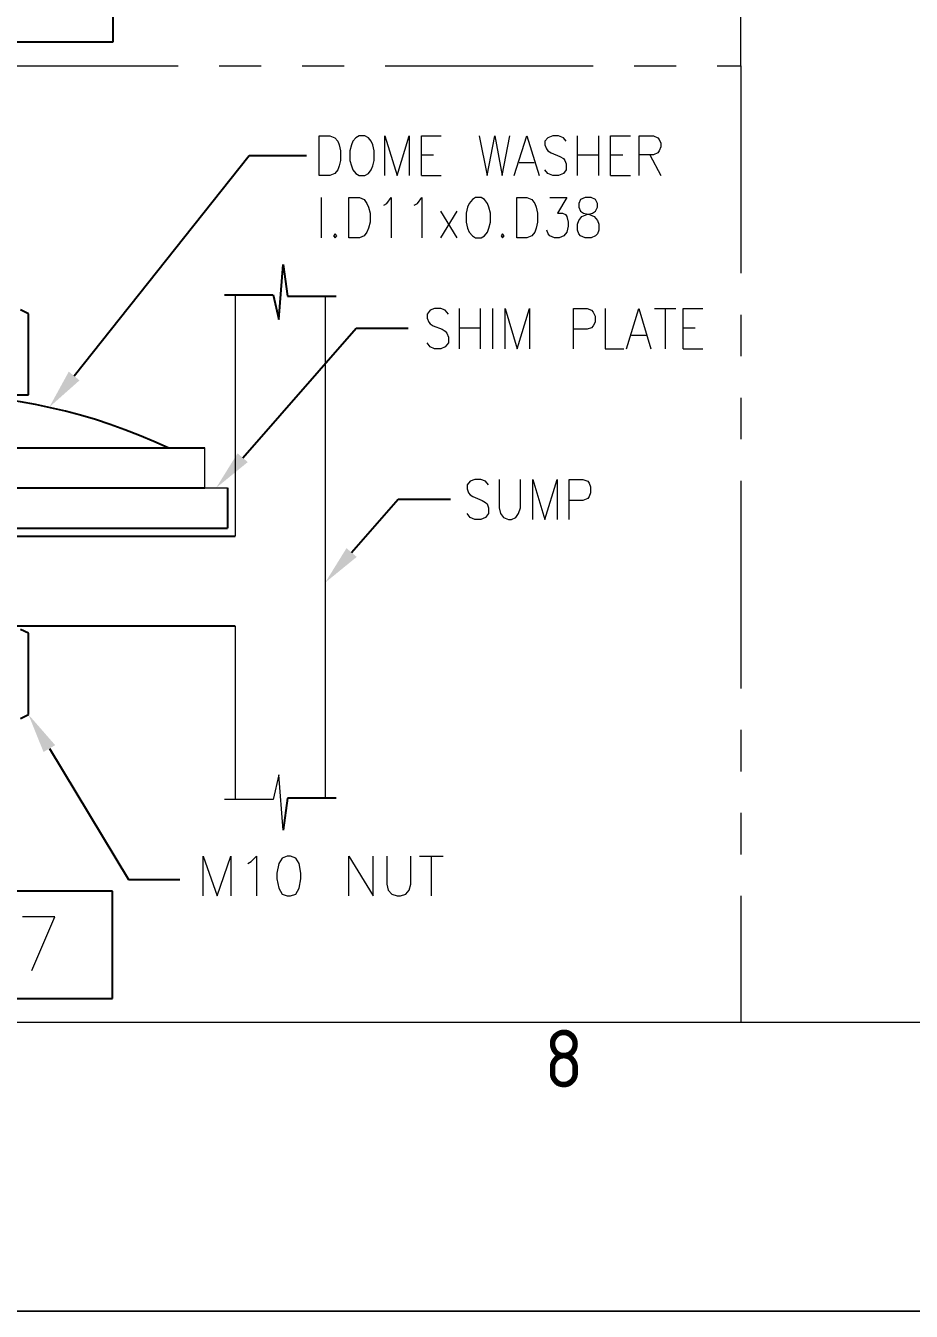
# Model space of a CAD drawing. Header units: inches. Extents: x -15980 to 45789, y -23276 to 2417.
# Drawn here: x -4801 to -4259, y -20343 to -19557 of the extents above; entities that cross this region are included whole.
import ezdxf
from ezdxf.enums import TextEntityAlignment as Align

# ---------------------------------------------------------------- set-up
doc = ezdxf.new("R2010")
doc.units = ezdxf.units.IN
doc.header["$MEASUREMENT"] = 0
doc.linetypes.add('PHANTOMX2', pattern=[127, 63.5, -12.7, 12.7, -12.7, 12.7, -12.7])
for name, color, linetype, lineweight in [('CADRE', 254, 'Continuous', 5), ('Color-7-Line_Weight-25', 7, 'Continuous', 25), ('Color-7-Line_Weight-9', 7, 'Continuous', 9), ('HATCH', 130, 'PHANTOMX2', 9), ('Plot Plan', 9, 'Continuous', 0), ('TEXT', 2, 'Continuous', 13)]:
    doc.layers.add(name, color=color, linetype=linetype, lineweight=lineweight)
doc.layers.add('dim', color=82, linetype='Continuous')
doc.styles.add('ISO Proportional', font='isocp.shx')

# ---------------------------------------------------------------- blocks, each defined once
blk = doc.blocks.new('A$C672abb9b')
at = {"layer": 'dim'}
for p, q in [((595.24, 14.52), (595.24, 80.3)), ((384.52, 14.52), (595.24, 14.52))]:
    blk.add_line(p, q, dxfattribs=at)
at = {"layer": 'HATCH', "ltscale": 2}
blk.add_lwpolyline([(0, 0), (979.47, 0), (979.47, 585.42), (0, 585.42)], close=True, dxfattribs=at)
blk = doc.blocks.new('A$C753a842a')
at = {"layer": 'dim'}
for points in [[(575, 693.33), (568.45, 698.69), (556.55, 676.96)], [(671.73, 648.69), (677.98, 643.33), (658.63, 627.56)], [(738.39, 590.65), (744.64, 585.29), (725.3, 569.52)], [(552.98, 465.95), (560.12, 470.12), (543.75, 488.87)]]:
    blk.add_hatch(color=256, dxfattribs=at).paths.add_polyline_path(points)
at = {"layer": 'Color-7-Line_Weight-25', "linetype": 'Continuous'}
for p, q in [((697.02, 730.53), (699.7, 764.16)), ((699.7, 764.16), (702.38, 744.82)), ((663.69, 745.71), (693.45, 745.71)), ((693.45, 745.71), (697.02, 730.53)), ((702.38, 744.82), (732.14, 744.82)), ((543.75, 734.1), (538.99, 736.48)), ((543.75, 684.4), (543.75, 734.1)), ((421.43, 684.4), (543.75, 684.4)), ((313.69, 651.96), (651.79, 651.96)), ((313.69, 627.56), (651.79, 627.56)), ((665.48, 627.56), (665.48, 602.85)), ((517.56, 598.09), (670.24, 598.09)), ((536.01, 602.85), (665.48, 602.85)), ((670.24, 543.03), (269.64, 543.03)), ((543.75, 538.57), (538.99, 540.95)), ((543.75, 488.87), (543.75, 538.57)), ((538.99, 486.48), (543.75, 488.87)), ((702.38, 437.68), (699.7, 418.03)), ((732.14, 437.68), (702.38, 437.68))]:
    blk.add_line(p, q, dxfattribs=at)
blk.add_arc((482.74, 342.42), 342.42, 64.68314, 115.31686, dxfattribs=at)
at = {"layer": 'Color-7-Line_Weight-9', "linetype": 'Continuous'}
for p, q in [((670.24, 745.71), (670.24, 598.09)), ((725.3, 744.82), (725.3, 437.68)), ((651.79, 627.56), (651.79, 651.96)), ((536.01, 627.56), (665.48, 627.56)), ((670.24, 543.03), (670.24, 436.78))]:
    blk.add_line(p, q, dxfattribs=at)
blk.add_lwpolyline([(699.7, 418.03), (697.02, 451.96), (693.45, 436.78), (663.69, 436.78)], dxfattribs=at)
at = {"layer": 'dim'}
for p, q in [((571.73, 696.01), (678.87, 830.83)), ((678.87, 830.83), (713.99, 830.83)), ((675, 646.01), (744.35, 725.18)), ((744.35, 725.18), (776.19, 725.18)), ((741.37, 587.97), (769.94, 620.71)), ((769.94, 620.71), (802.08, 620.71)), ((556.55, 468.03), (605.06, 387.97)), ((605.06, 387.97), (636.31, 387.97)), ((595.24, 380.77), (384.52, 380.77)), ((595.24, 315), (595.24, 380.77)), ((384.52, 315), (595.24, 315))]:
    blk.add_line(p, q, dxfattribs=at)
at = {"layer": 'HATCH', "ltscale": 2}
blk.add_lwpolyline([(0, 885.89), (979.76, 885.89), (979.76, 300.47), (0, 300.47)], close=True, dxfattribs=at)
at = {"layer": 'TEXT', "ltscale": 0.5}
for p, q in [((744.05, 841.84), (742.26, 839.76)), ((746.13, 843.03), (744.05, 841.84)), ((749.7, 843.03), (746.13, 843.03)), ((751.79, 841.84), (749.7, 843.03)), ((753.57, 839.76), (751.79, 841.84)), ((761.91, 818.63), (761.91, 843.03)), ((761.91, 843.03), (769.35, 818.63)), ((769.35, 818.63), (776.79, 843.03)), ((776.79, 843.03), (776.79, 818.63)), ((784.23, 818.63), (784.23, 843.03)), ((784.23, 843.03), (796.43, 843.03)), ((819.64, 843.03), (824.41, 818.63)), ((824.41, 818.63), (829.17, 843.03)), ((829.17, 843.03), (833.63, 818.63)), ((833.63, 818.63), (838.39, 843.03)), ((841.07, 818.63), (848.81, 843.03)), ((848.81, 843.03), (856.25, 818.63)), ((861.61, 841.84), (859.82, 839.76)), ((864.58, 843.03), (861.61, 841.84)), ((868.16, 843.03), (864.58, 843.03)), ((871.13, 841.84), (868.16, 843.03)), ((872.92, 839.76), (871.13, 841.84)), ((879.47, 843.03), (879.47, 818.63)), ((892.56, 843.03), (892.56, 818.63)), ((900, 818.63), (900, 843.03)), ((900, 843.03), (912.2, 843.03)), ((917.56, 818.63), (917.56, 843.03)), ((917.56, 843.03), (926.19, 843.03)), ((926.19, 843.03), (928.87, 841.84)), ((928.87, 841.84), (929.76, 840.65)), ((741.37, 837.38), (740.48, 833.81)), ((742.26, 839.76), (741.37, 837.38)), ((754.46, 837.38), (753.57, 839.76)), ((755.36, 833.81), (754.46, 837.38)), ((859.82, 839.76), (859.82, 837.38)), ((859.82, 837.38), (860.72, 835)), ((860.72, 835), (861.61, 833.81)), ((929.76, 840.65), (930.66, 838.57)), ((930.66, 836.19), (929.76, 833.81)), ((930.66, 838.57), (930.66, 836.19)), ((740.48, 833.81), (740.48, 827.85)), ((740.48, 827.85), (741.37, 824.58)), ((754.46, 824.58), (755.36, 827.85)), ((755.36, 827.85), (755.36, 833.81)), ((784.23, 831.43), (791.67, 831.43)), ((844.05, 826.66), (853.27, 826.66)), ((861.61, 833.81), (863.69, 832.62)), ((863.69, 832.62), (869.05, 830.24)), ((869.05, 830.24), (871.13, 829.04)), ((871.13, 829.04), (872.02, 827.85)), ((872.02, 827.85), (872.92, 825.77)), ((879.47, 831.43), (892.56, 831.43)), ((900, 831.43), (907.44, 831.43)), ((926.19, 831.43), (917.56, 831.43)), ((924.11, 831.43), (930.66, 818.63)), ((928.87, 832.62), (926.19, 831.43)), ((929.76, 833.81), (928.87, 832.62)), ((741.37, 824.58), (742.26, 822.2)), ((742.26, 822.2), (744.05, 819.82)), ((744.05, 819.82), (746.13, 818.63)), ((746.13, 818.63), (749.7, 818.63)), ((749.7, 818.63), (751.79, 819.82)), ((751.79, 819.82), (753.57, 822.2)), ((753.57, 822.2), (754.46, 824.58)), ((784.23, 818.63), (796.43, 818.63)), ((861.61, 819.82), (859.82, 822.2)), ((864.58, 818.63), (861.61, 819.82)), ((868.16, 818.63), (864.58, 818.63)), ((871.13, 819.82), (868.16, 818.63)), ((872.92, 822.2), (871.13, 819.82)), ((872.92, 825.77), (872.92, 822.2)), ((900, 818.63), (912.2, 818.63)), ((722.92, 805.23), (722.92, 780.53)), ((739.88, 780.53), (739.88, 805.23)), ((739.88, 805.23), (746.43, 805.23)), ((746.43, 805.23), (749.11, 804.04)), ((749.11, 804.04), (750.89, 801.66)), ((763.1, 801.66), (765.77, 805.23)), ((765.77, 805.23), (765.77, 780.53)), ((781.85, 801.66), (784.52, 805.23)), ((784.52, 805.23), (784.52, 780.53)), ((815.48, 804.04), (813.39, 801.66)), ((817.26, 805.23), (815.48, 804.04)), ((820.83, 805.23), (817.26, 805.23)), ((822.92, 804.04), (820.83, 805.23)), ((824.7, 801.66), (822.92, 804.04)), ((842.56, 780.53), (842.56, 805.23)), ((842.56, 805.23), (848.81, 805.23)), ((848.81, 805.23), (851.79, 804.04)), ((851.79, 804.04), (853.57, 801.66)), ((862.8, 805.23), (873.22, 805.23)), ((873.22, 805.23), (867.56, 795.71)), ((881.55, 804.04), (880.66, 801.66)), ((884.52, 805.23), (881.55, 804.04)), ((888.1, 805.23), (884.52, 805.23)), ((890.78, 804.04), (888.1, 805.23)), ((891.97, 801.66), (890.78, 804.04)), ((750.89, 801.66), (751.79, 799.28)), ((751.79, 799.28), (752.98, 795.71)), ((752.98, 795.71), (752.98, 790.06)), ((761.31, 800.47), (763.1, 801.66)), ((779.76, 800.47), (781.85, 801.66)), ((795.83, 796.9), (805.95, 780.53)), ((805.95, 796.9), (795.83, 780.53)), ((812.5, 799.28), (811.61, 795.71)), ((811.61, 795.71), (811.61, 790.06)), ((813.39, 801.66), (812.5, 799.28)), ((825.6, 799.28), (824.7, 801.66)), ((826.49, 795.71), (825.6, 799.28)), ((826.49, 790.06), (826.49, 795.71)), ((853.57, 801.66), (854.47, 799.28)), ((854.47, 799.28), (855.36, 795.71)), ((855.36, 795.71), (855.36, 790.06)), ((867.56, 795.71), (870.54, 795.71)), ((870.54, 795.71), (872.32, 794.82)), ((872.32, 794.82), (873.22, 793.63)), ((880.66, 801.66), (880.66, 799.28)), ((880.66, 799.28), (881.55, 796.9)), ((881.55, 796.9), (883.33, 795.71)), ((882.44, 793.63), (885.42, 794.82)), ((883.33, 795.71), (887.2, 794.82)), ((885.42, 794.82), (888.99, 795.71)), ((887.2, 794.82), (889.88, 793.63)), ((888.99, 795.71), (890.78, 796.9)), ((890.78, 796.9), (891.97, 799.28)), ((891.97, 799.28), (891.97, 801.66)), ((752.98, 790.06), (751.79, 786.48)), ((811.61, 790.06), (812.5, 786.48)), ((825.6, 786.48), (826.49, 790.06)), ((855.36, 790.06), (854.47, 786.48)), ((873.22, 793.63), (874.11, 790.06)), ((874.11, 787.68), (873.22, 784.1)), ((874.11, 790.06), (874.11, 787.68)), ((879.76, 788.87), (880.66, 791.25)), ((879.76, 785.29), (879.76, 788.87)), ((880.66, 791.25), (882.44, 793.63)), ((889.88, 793.63), (891.97, 791.25)), ((891.97, 791.25), (892.86, 788.87)), ((892.86, 788.87), (892.86, 785.29)), ((731.55, 782.91), (730.36, 781.72)), ((730.36, 781.72), (731.55, 780.53)), ((732.44, 781.72), (731.55, 782.91)), ((731.55, 780.53), (732.44, 781.72)), ((746.43, 780.53), (739.88, 780.53)), ((749.11, 781.72), (746.43, 780.53)), ((750.89, 784.1), (749.11, 781.72)), ((751.79, 786.48), (750.89, 784.1)), ((812.5, 786.48), (813.39, 784.1)), ((813.39, 784.1), (815.48, 781.72)), ((815.48, 781.72), (817.26, 780.53)), ((817.26, 780.53), (820.83, 780.53)), ((820.83, 780.53), (822.92, 781.72)), ((822.92, 781.72), (824.7, 784.1)), ((824.7, 784.1), (825.6, 786.48)), ((833.93, 782.91), (833.04, 781.72)), ((833.04, 781.72), (833.93, 780.53)), ((834.82, 781.72), (833.93, 782.91)), ((833.93, 780.53), (834.82, 781.72)), ((848.81, 780.53), (842.56, 780.53)), ((851.79, 781.72), (848.81, 780.53)), ((853.57, 784.1), (851.79, 781.72)), ((854.47, 786.48), (853.57, 784.1)), ((861.91, 782.91), (861.01, 785.29)), ((862.8, 781.72), (861.91, 782.91)), ((865.77, 780.53), (862.8, 781.72)), ((868.45, 780.53), (865.77, 780.53)), ((871.43, 781.72), (868.45, 780.53)), ((873.22, 784.1), (871.43, 781.72)), ((880.66, 782.91), (879.76, 785.29)), ((881.55, 781.72), (880.66, 782.91)), ((884.52, 780.53), (881.55, 781.72)), ((888.1, 780.53), (884.52, 780.53)), ((890.78, 781.72), (888.1, 780.53)), ((891.97, 782.91), (890.78, 781.72)), ((892.86, 785.29), (891.97, 782.91)), ((807.44, 737.38), (807.44, 712.68)), ((820.24, 737.38), (820.24, 712.68)), ((827.68, 737.38), (827.68, 712.68)), ((835.42, 712.68), (835.42, 737.38)), ((835.42, 737.38), (842.86, 712.68)), ((842.86, 712.68), (850.3, 737.38)), ((850.3, 737.38), (850.3, 712.68)), ((877.38, 712.68), (877.38, 737.38)), ((877.38, 737.38), (885.72, 737.38)), ((885.72, 737.38), (888.39, 736.19)), ((888.39, 736.19), (889.29, 735)), ((889.29, 735), (890.48, 732.62)), ((890.48, 732.62), (890.48, 729.04)), ((896.73, 737.38), (896.73, 712.68)), ((909.82, 712.68), (917.26, 737.38)), ((917.26, 737.38), (924.7, 712.68)), ((926.79, 737.38), (939.88, 737.38)), ((933.33, 737.38), (933.33, 712.68)), ((944.35, 712.68), (944.35, 737.38)), ((944.35, 737.38), (956.55, 737.38)), ((807.44, 725.47), (820.24, 725.47)), ((885.72, 724.58), (877.38, 724.58)), ((888.39, 725.47), (885.72, 724.58)), ((889.29, 726.66), (888.39, 725.47)), ((890.48, 729.04), (889.29, 726.66)), ((944.35, 725.47), (951.79, 725.47)), ((912.8, 721.01), (922.02, 721.01)), ((896.73, 712.68), (908.04, 712.68)), ((944.35, 712.68), (956.55, 712.68)), ((831.85, 632.62), (831.85, 615.35)), ((844.94, 615.35), (844.94, 632.62)), ((852.38, 608.21), (852.38, 632.62)), ((852.38, 632.62), (859.82, 608.21)), ((859.82, 608.21), (867.26, 632.62)), ((867.26, 632.62), (867.26, 608.21)), ((874.7, 608.21), (874.7, 632.62)), ((874.7, 632.62), (883.04, 632.62)), ((883.04, 632.62), (886.01, 631.72)), ((886.01, 631.72), (886.91, 630.53)), ((886.91, 630.53), (887.8, 628.15)), ((886.91, 622.2), (886.01, 621.01)), ((887.8, 624.58), (886.91, 622.2)), ((887.8, 628.15), (887.8, 624.58)), ((831.85, 615.35), (832.74, 611.78)), ((843.75, 611.78), (844.94, 615.35)), ((883.04, 619.82), (874.7, 619.82)), ((886.01, 621.01), (883.04, 619.82)), ((832.74, 611.78), (834.52, 609.4)), ((834.52, 609.4), (837.5, 608.21)), ((837.5, 608.21), (839.29, 608.21)), ((839.29, 608.21), (841.97, 609.4)), ((841.97, 609.4), (843.75, 611.78)), ((650.6, 377.85), (650.6, 402.26)), ((650.6, 402.26), (659.23, 377.85)), ((659.23, 377.85), (667.56, 402.26)), ((667.56, 402.26), (667.56, 377.85)), ((680.06, 398.98), (683.33, 402.26)), ((683.33, 402.26), (683.33, 377.85)), ((702.08, 402.26), (699.11, 401.07)), ((704.17, 402.26), (702.08, 402.26)), ((707.44, 401.07), (704.17, 402.26)), ((739.88, 377.85), (739.88, 402.26)), ((739.88, 402.26), (754.76, 377.85)), ((754.76, 377.85), (754.76, 402.26)), ((763.1, 402.26), (763.1, 385)), ((777.68, 385), (777.68, 402.26)), ((783.04, 402.26), (797.62, 402.26)), ((790.18, 402.26), (790.18, 377.85)), ((677.98, 397.79), (680.06, 398.98)), ((697.02, 397.79), (695.83, 391.84)), ((699.11, 401.07), (697.02, 397.79)), ((709.52, 397.79), (707.44, 401.07)), ((710.42, 391.84), (709.52, 397.79)), ((695.83, 391.84), (695.83, 388.27)), ((695.83, 388.27), (697.02, 382.62)), ((709.52, 382.62), (710.42, 388.27)), ((710.42, 388.27), (710.42, 391.84)), ((697.02, 382.62), (699.11, 379.04)), ((699.11, 379.04), (702.08, 377.85)), ((702.08, 377.85), (704.17, 377.85)), ((704.17, 377.85), (707.44, 379.04)), ((707.44, 379.04), (709.52, 382.62)), ((763.1, 385), (763.99, 381.42)), ((763.99, 381.42), (766.07, 379.04)), ((766.07, 379.04), (769.35, 377.85)), ((769.35, 377.85), (771.43, 377.85)), ((771.43, 377.85), (774.7, 379.04)), ((774.7, 379.04), (776.79, 381.42)), ((776.79, 381.42), (777.68, 385)), ((559.82, 365), (540.18, 365)), ((545.83, 332.26), (559.82, 365))]:
    blk.add_line(p, q, dxfattribs=at)
blk.add_lwpolyline([(721.73, 818.63), (721.73, 843.03), (728.27, 843.03), (731.25, 841.84), (733.04, 839.76), (733.93, 837.38), (734.82, 833.81), (734.82, 827.85), (733.93, 824.58), (733.04, 822.2), (731.25, 819.82), (728.27, 818.63)], close=True, dxfattribs=at)
for points in [[(800.89, 733.81), (798.81, 736.19), (796.13, 737.38), (792.26, 737.38), (789.58, 736.19), (787.8, 733.81), (787.8, 731.43), (788.69, 729.04), (789.58, 727.85), (791.37, 726.66), (797.02, 724.58), (798.81, 723.39), (799.7, 722.2), (800.89, 719.82), (800.89, 716.25), (798.81, 713.87), (796.13, 712.68), (792.26, 712.68), (789.58, 713.87), (787.8, 716.25)], [(825.3, 629.34), (823.51, 631.72), (820.54, 632.62), (816.97, 632.62), (813.99, 631.72), (812.2, 629.34), (812.2, 626.96), (813.1, 624.58), (813.99, 623.39), (815.77, 622.2), (821.43, 619.82), (823.51, 618.63), (824.41, 617.73), (825.3, 615.35), (825.3, 611.78), (823.51, 609.4), (820.54, 608.21), (816.97, 608.21), (813.99, 609.4), (812.2, 611.78)]]:
    blk.add_lwpolyline(points, dxfattribs=at)
blk = doc.blocks.new('A$Ceb6babff')
at = {"layer": 'CADRE', "color": 8}
blk.add_lwpolyline([(0, 0), (10500, 0), (10500, 7424.24), (0, 7424.24)], close=True, dxfattribs=at)
at = {"layer": 'CADRE', "color": 4}
blk.add_lwpolyline([(176.77, 7247.47), (10323.23, 7247.47), (10323.23, 176.77), (176.77, 176.77)], close=True, dxfattribs=at)
at = {"layer": 'Plot Plan', "linetype": 'ByBlock'}
blk.add_lwpolyline([(10500, 0), (0, 0), (0, 7424.24), (10500, 7424.24)], close=True, dxfattribs=at)
at = {"layer": 'CADRE', "color": 2, "style": 'ISO Proportional'}
blk.add_text('8', height=35.35, dxfattribs=at).set_placement((4966.06, 154.67), align=Align.MIDDLE)

msp = doc.modelspace()

# ---------------------------------------------------------------- block references
for name, p in [('A$Ceb6babff', (-9437.364, -20343.245)), ('A$C672abb9b', (-5342.441, -19581.06)), ('A$C753a842a', (-5342.739, -20466.949))]:
    msp.add_blockref(name, p)

doc.saveas('drawing.dxf')
